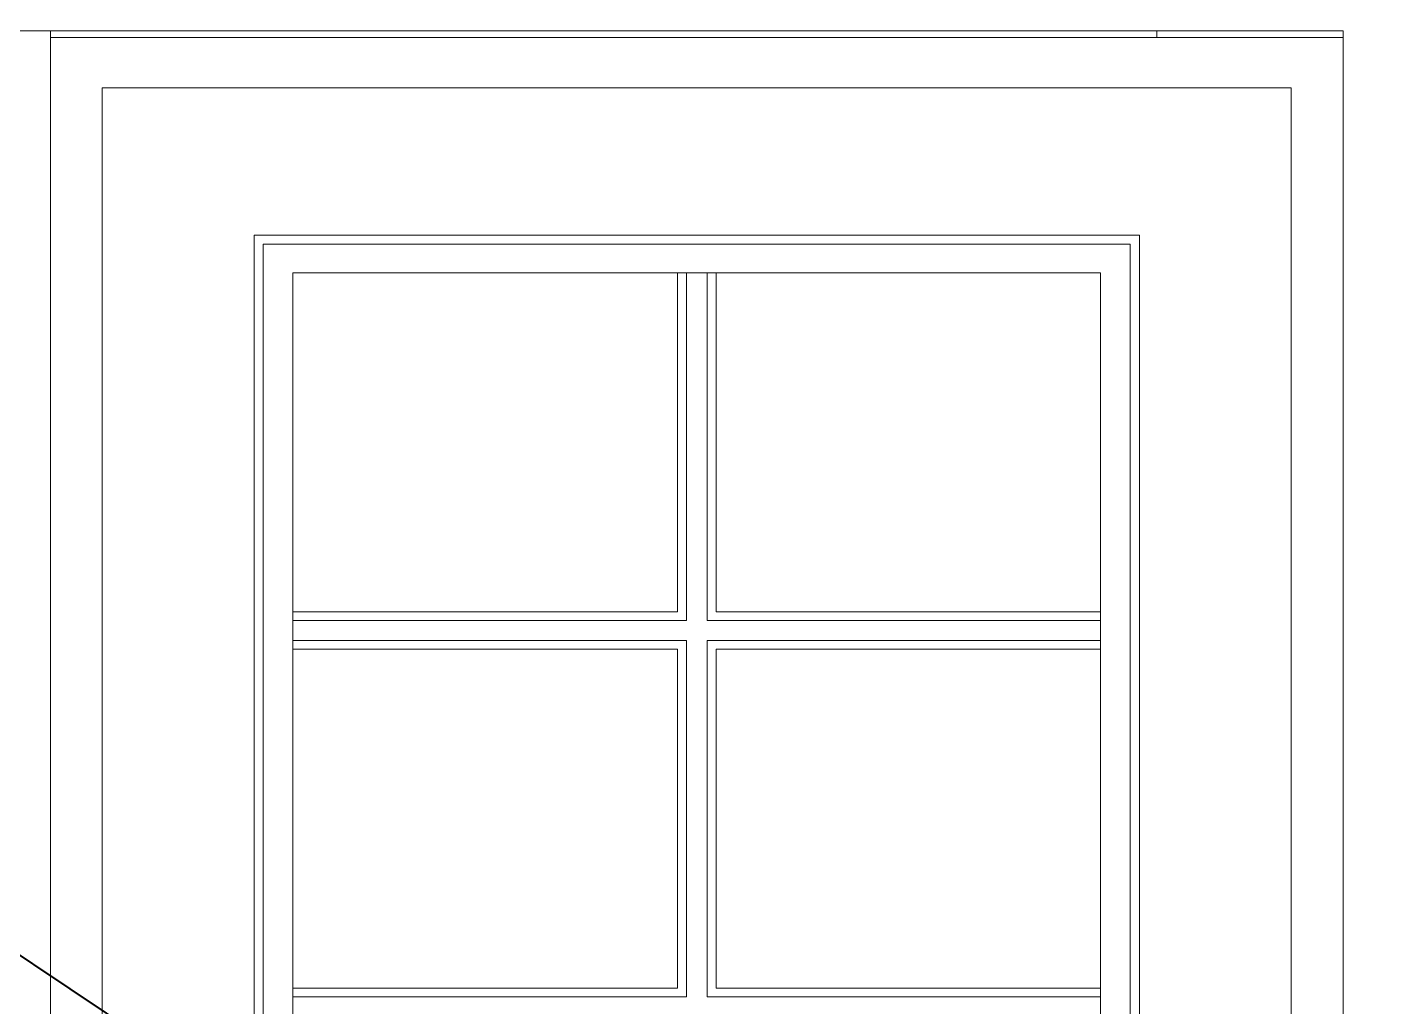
# Model space of a CAD drawing. Header units: inches. Extents: x 141029 to 151573, y -22384 to -18036.
# Drawn here: x 144611.48 to 144649.12, y -20321.77 to -20294.5 of the extents above; entities that cross this region are included whole.
import ezdxf

# ---------------------------------------------------------------- set-up
doc = ezdxf.new("R2010")
doc.units = ezdxf.units.IN
doc.header["$LTSCALE"] = 0.5
doc.header["$MEASUREMENT"] = 0
doc.layers.add('wall', color=1, linetype='Continuous', lineweight=40)
doc.layers.add('window', color=4, linetype='Continuous', lineweight=13)

msp = doc.modelspace()

# ---------------------------------------------------------------- linework, layer by layer
at = {"layer": 'wall'}
msp.add_line((141502.313, -18246.242), (147362.44, -22155.74), dxfattribs=at)
at = {"layer": 'window'}
for p, q in [((144552.127, -20294.61), (144648.127, -20294.61)), ((144612.127, -20294.795), (144612.127, -20294.61)), ((144642.935, -20294.795), (144642.935, -20294.61)), ((144648.127, -20343.023), (144648.127, -20294.61)), ((144612.127, -20294.795), (144612.127, -20343.023)), ((144648.127, -20294.795), (144612.127, -20294.795)), ((144613.573, -20296.192), (144646.681, -20296.192)), ((144613.573, -20296.192), (144613.573, -20343.023)), ((144646.681, -20343.023), (144646.681, -20296.192)), ((144617.803, -20300.296), (144617.803, -20343.023)), ((144617.803, -20300.296), (144642.451, -20300.296)), ((144642.451, -20340.11), (144642.451, -20300.296)), ((144618.055, -20300.54), (144642.199, -20300.54)), ((144618.055, -20343.023), (144618.055, -20300.54)), ((144642.199, -20300.54), (144642.199, -20343.023)), ((144618.883, -20343.023), (144618.883, -20301.343)), ((144618.883, -20301.343), (144641.371, -20301.343)), ((144629.587, -20301.343), (144629.587, -20310.772)), ((144629.839, -20301.343), (144629.839, -20311.017)), ((144630.415, -20311.017), (144630.415, -20301.343)), ((144630.667, -20301.343), (144630.667, -20310.772)), ((144641.371, -20343.023), (144641.371, -20301.343)), ((144618.883, -20310.772), (144629.587, -20310.772)), ((144630.667, -20310.772), (144641.371, -20310.772)), ((144629.839, -20311.017), (144618.883, -20311.017)), ((144641.371, -20311.017), (144630.415, -20311.017)), ((144618.883, -20311.576), (144629.839, -20311.576)), ((144629.839, -20311.576), (144629.839, -20321.494)), ((144630.415, -20321.494), (144630.415, -20311.576)), ((144630.415, -20311.576), (144641.371, -20311.576)), ((144618.883, -20311.82), (144629.587, -20311.82)), ((144629.587, -20311.82), (144629.587, -20321.249)), ((144630.667, -20311.82), (144630.667, -20321.249)), ((144630.667, -20311.82), (144641.371, -20311.82)), ((144618.883, -20321.249), (144629.587, -20321.249)), ((144630.667, -20321.249), (144641.371, -20321.249)), ((144629.839, -20321.494), (144618.883, -20321.494)), ((144641.371, -20321.494), (144630.415, -20321.494))]:
    msp.add_line(p, q, dxfattribs=at)

doc.saveas('drawing.dxf')
